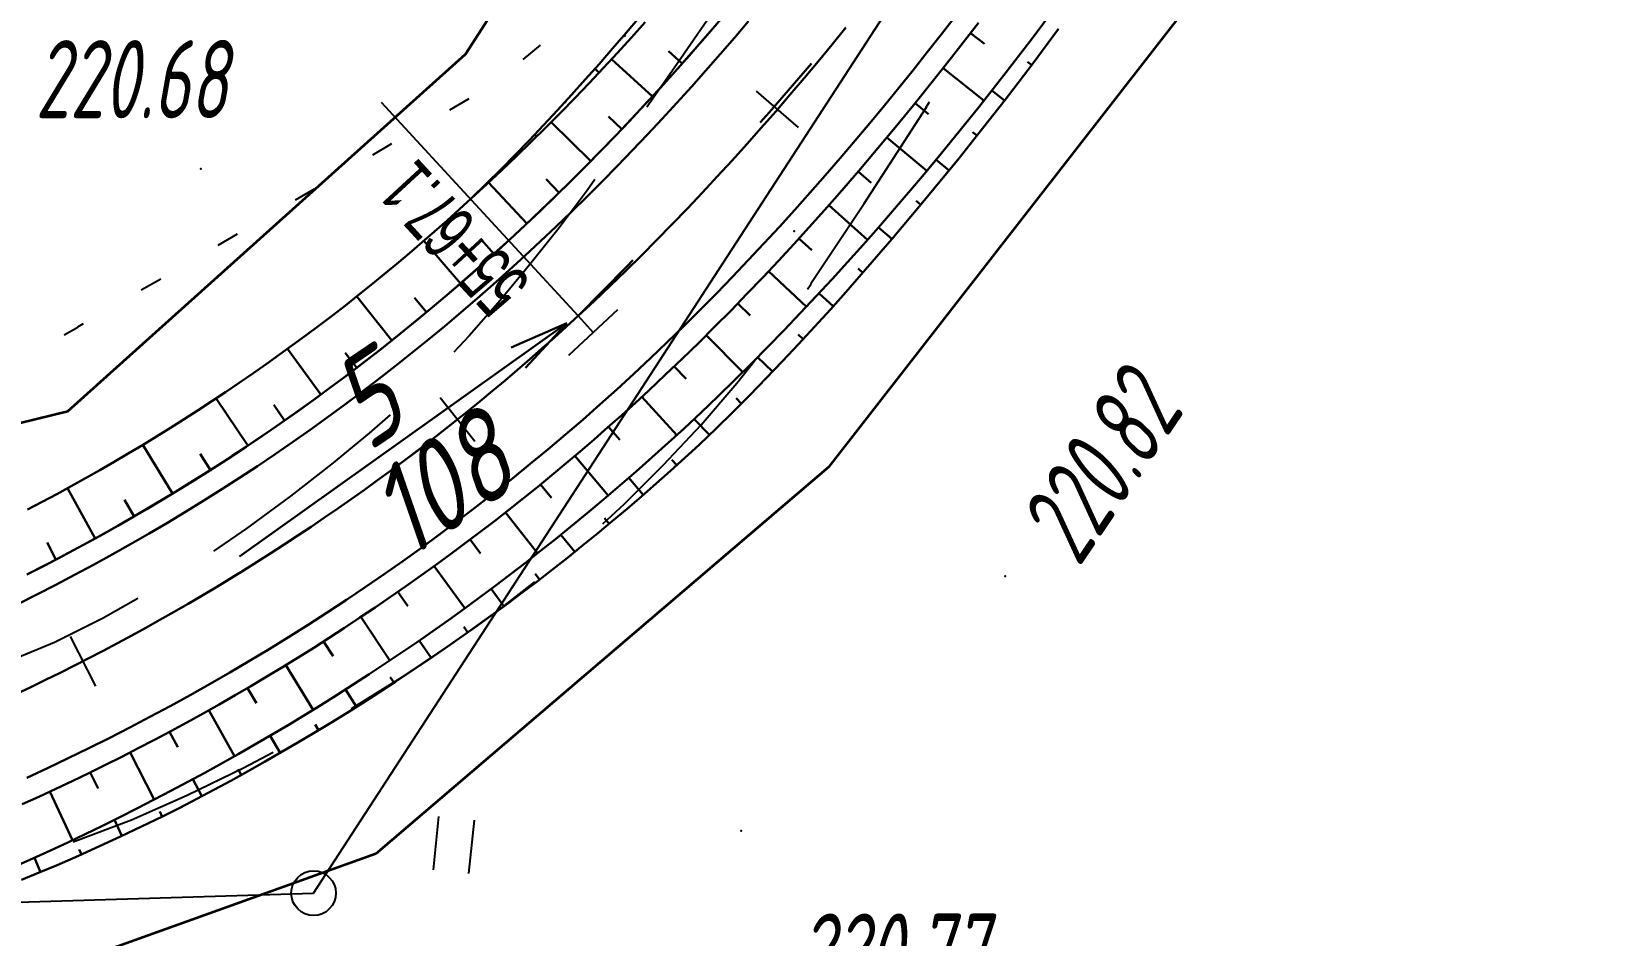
# Model space of a CAD drawing. Header units: millimetres. Extents: x -1799 to 6962, y -1020 to 4121.
# Drawn here: x 3238.3 to 3308.9, y 2193.7 to 2234.2 of the extents above; entities that cross this region are included whole.
import ezdxf

# ---------------------------------------------------------------- set-up
doc = ezdxf.new("R2010")
doc.units = ezdxf.units.MM
doc.linetypes.add('CONTI', pattern=[0])
doc.linetypes.add('STROT', pattern=[1.7, 0.5, -1.2])
for name, color, linetype, lineweight in [('10', 1, 'Continuous', 35), ('КОПИЯ_ОСЬ_13_ОТКОСЫ', 7, 'Continuous', 30), ('ОСЬ_ВЕРХ_ПОКРЫТИЯ_ГРАНИЦЫ_ПОЛОС', 7, 'Continuous', 30), ('ОСЬ_ВЕРХ_ПОКРЫТИЯ_ОСЬ', 1, 'Continuous', 30), ('Уклоны ПЧ', 5, 'Continuous', 30)]:
    doc.layers.add(name, color=color, linetype=linetype, lineweight=lineweight)
for name, color, linetype in [('PI_OTDEFAULT', 172, 'CONTI'), ('PI_TTDEFAULT', 5, 'CONTI'), ('SIT_LDEFAULT', 7, 'CONTI'), ('ZAPSKDEFAULT', 7, 'CONTI'), ('ВИДОВОЕ_ОКНО', 132, 'Continuous'), ('КОПИЯ_ОСЬ_ТАНГЕНСЫ', 1, 'Continuous'), ('ОСЬ_ВЕРХ_ПОКРЫТИЯ_ОТКОСЫ', 7, 'Continuous'), ('ОСЬ_ВЕРХ_ПОКРЫТИЯ_ПИКЕТЫ', 1, 'Continuous'), ('ОСЬ_ВЕРХ_ПОКРЫТИЯ_РАЗБИВКА_КРИВ', 1, 'Continuous'), ('ОСЬ_ВЕРХ_ПОКРЫТИЯ_ТАНГЕНСЫ', 1, 'Continuous'), ('разметка', 7, 'Continuous')]:
    doc.layers.add(name, color=color, linetype=linetype)
doc.styles.add('eskd', font='spds.shx', dxfattribs={"width": 1.2, "oblique": 15})
doc.styles.get("Standard").update_dxf_attribs({"font": 'arial.ttf'})
doc.styles.add('ГОСТ', font='', dxfattribs={"oblique": 15, "height": 4})
doc.styles.get('ГОСТ').set_extended_font_data('GOST type A')

# ---------------------------------------------------------------- blocks, each defined once
blk = doc.blocks.new('BL_2011')
at = {"color": 0}
for p, q in [((0, 0), (0, 2.4)), ((1.6, 0), (1.6, 2.4))]:
    blk.add_line(p, q, dxfattribs=at)
blk = doc.blocks.new('*U52')
at = {"layer": 'КОПИЯ_ОСЬ_13_ОТКОСЫ'}
for points in [[(0, 0), (0.656181633472, 0.64090949297), (1.306300520897, 1.287967920303), (1.950299024582, 1.941118121147), (2.588120222092, 2.600301980972), (3.223276138306, 3.268699407578), (3.852634906769, 3.942558050156), (4.476149082184, 4.621828079224), (5.093772411345999, 5.306458950043), (5.709005355835, 5.999855995178), (6.318767547607, 6.698068618774), (6.923021316528, 7.40105342865), (7.521729469299, 8.10876750946)], [(0, 0), (0.6762243509289999, 0.6201866865160001), (1.346553444862, 1.246740698814), (2.010927200317, 1.879605770111), (2.669286489487, 2.518725395203), (3.325919389725, 3.1678378582), (3.976892471313, 3.822626113892), (4.622157096863, 4.483040809631), (5.261663913726999, 5.149032115936), (5.899550437927001, 5.824458122253), (6.532077312468999, 6.504905223846), (7.159205913544, 7.190331935883), (7.780895709990999, 7.880694866180001)], [(6.833294868469, 7.295957565308), (6.896706581116001, 7.241755485535)], [(5.520963191986, 5.786756038666001), (5.708411693573001, 5.620946407318)], [(4.1826171875, 4.300580501556), (4.213438987731999, 4.272302150726)], [(2.816796541214, 2.839615821838), (2.907656431198, 2.753063678741)]]:
    blk.add_lwpolyline(points, dxfattribs=at)
blk = doc.blocks.new('Стрелка')
at = {"layer": 'Уклоны ПЧ', "ltscale": 2}
for points in [[(-0.02342005360436872, -0.04794833697465961), (-0.02342005360436872, 17.97170368749525)], [(-0.02342005360436872, -0.04794833697465961), (-0.5784949510263147, 2.621650927669716)], [(-0.02342005360436872, -0.04794833697465961), (0.5316548438175772, 2.621650927669716)]]:
    blk.add_lwpolyline(points, dxfattribs=at)

msp = doc.modelspace()

# ---------------------------------------------------------------- linework, layer by layer
at = {"layer": '10'}
for points in [[(3125.29596437637, 2201.173480734614), (3151.975964376537, 2203.463480734651), (3179.635964376686, 2205.853480735247), (3188.04596437637, 2206.573480734986), (3229.265964376575, 2210.1234807348), (3229.825964376631, 2214.693480735098), (3239.965964376295, 2217.183480735322), (3257.785964376593, 2233.173480734614), (3305.505964376332, 2307.223480735359)], [(3331.815964376388, 2298.793480734726), (3310.79596437637, 2267.173480734614), (3292.225964376537, 2238.013480735396), (3274.055964376612, 2214.673480734614), (3253.775964376351, 2197.353480735247)], [(3253.775964376351, 2197.353480735247), (3227.645964376463, 2187.993480734912), (3186.595964376649, 2184.403480735061), (3132.265964376575, 2183.81348073521), (3079.075964376631, 2182.803480735433)]]:
    msp.add_lwpolyline(points, dxfattribs=at)
at = {"layer": 'PI_TTDEFAULT', "color": 5}
for p in [(3245.931700376395, 2228.039216734854, 220.679), (3281.971700376433, 2209.789216734854, 220.821), (3270.141700376416, 2198.379212735606, 220.773)]:
    msp.add_point(p, dxfattribs=at)
at = {"layer": 'SIT_LDEFAULT', "color": 7}
for p, q in [((3269.871700376398, 2236.499215735507), (3267.141700376416, 2232.539216734854)), ((3260.381700376407, 2232.929215735209), (3261.151700376426, 2233.569214735565)), ((3267.141700376416, 2232.539216734854), (3265.921700376444, 2230.799218735111)), ((3257.091700376428, 2230.679215735209), (3257.951700376414, 2231.189217735467)), ((3275.651700376426, 2226.479210735683), (3278.451700376414, 2230.799218735111)), ((3278.441700376405, 2230.799218735111), (3278.581700376419, 2231.029213735287)), ((3253.631700376407, 2228.659211734695), (3254.491700376451, 2229.169213734952)), ((3250.171700376444, 2226.639214735863), (3251.03170037643, 2227.139214735863)), ((3263.241700376451, 2227.059212735307), (3261.981700376442, 2225.389214735863)), ((3263.591700376428, 2227.549218735111), (3263.241700376451, 2227.059212735307)), ((3273.271700376421, 2222.899216735189), (3275.661700376435, 2226.479210735683)), ((3246.711700376423, 2224.619217735169), (3247.571700376409, 2225.119217735169)), ((3261.981700376442, 2225.389214735863), (3260.681700376395, 2223.749215735507)), ((3260.681700376395, 2223.749215735507), (3259.341700376428, 2222.129212735606)), ((3243.261700376412, 2222.609215734911), (3244.131700376407, 2223.109215734911)), ((3273.111700376447, 2222.649216735189), (3273.28170037643, 2222.889214735863)), ((3259.341700376428, 2222.129212735606), (3257.951700376414, 2220.549218735111)), ((3239.8117003764, 2220.599213735585), (3240.421700376444, 2220.949212734972)), ((3240.411700376435, 2220.95921473523), (3240.671700376444, 2221.109215734911)), ((3257.951700376414, 2220.549218735111), (3257.261700376412, 2219.819214735565)), ((3269.951700376414, 2218.429215735209), (3270.741700376451, 2219.429215735209)), ((3268.351700376437, 2216.569214735565), (3269.951700376414, 2218.429215735209)), ((3254.411700376435, 2217.01921173503), (3253.471700376433, 2216.189217735467)), ((3266.671700376444, 2214.76921173503), (3268.351700376437, 2216.569214735565)), ((3253.471700376433, 2216.189217735467), (3251.79170037644, 2214.809212735307)), ((3251.79170037644, 2214.809212735307), (3249.951700376414, 2213.369217735169)), ((3264.921700376444, 2213.029213735287), (3266.671700376444, 2214.76921173503)), ((3249.951700376414, 2213.369217735169), (3247.971700376433, 2211.919213734952)), ((3263.941700376405, 2212.129212735606), (3264.921700376444, 2213.029213735287)), ((3247.971700376433, 2211.919213734952), (3246.491700376451, 2210.909211734695)), ((3259.3117003764, 2208.289216734854), (3260.891700376416, 2209.529213735287)), ((3243.101700376437, 2208.789216734854), (3241.551700376449, 2207.909211734695)), ((3241.551700376449, 2207.909211734695), (3239.371700376398, 2206.819214735565)), ((3257.28170037643, 2206.829216734891), (3259.3117003764, 2208.289216734854)), ((3239.371700376398, 2206.819214735565), (3237.101700376437, 2205.869217735169)), ((3255.081700376419, 2205.359215734911), (3257.28170037643, 2206.839211735328)), ((3252.751700376402, 2203.909211734695), (3255.081700376419, 2205.359215734911)), ((3252.661700376435, 2203.859215734911), (3252.751700376402, 2203.909211734695)), ((3247.841700376428, 2201.199212734972), (3249.171700376444, 2201.909211734695)), ((3245.321700376409, 2199.979210735683), (3247.841700376428, 2201.199212734972)), ((3242.821700376409, 2198.879212735606), (3245.321700376409, 2199.979210735683)), ((3240.211700376423, 2197.889214735863), (3242.821700376409, 2198.879212735606))]:
    msp.add_line(p, q, dxfattribs=at)
at = {"layer": 'ВИДОВОЕ_ОКНО', "color": 6}
msp.add_point((3272.52170037645, 2225.249215735507, 221.21), dxfattribs=at)
at = {"layer": 'КОПИЯ_ОСЬ_13_ОТКОСЫ'}
for points in [[(3237.622009102643, 2196.792061455933), (3238.408141915143, 2197.143379815308), (3239.190856758893, 2197.501167901245), (3239.971130196393, 2197.86518157312), (3240.747985665143, 2198.235420830933), (3241.522399727643, 2198.612007744995), (3242.293395821393, 2198.994698174683), (3243.061462227643, 2199.383614190308), (3244.589294258893, 2200.17475188562), (3245.349059883893, 2200.576973565308), (3246.105407540143, 2200.98529876062), (3246.858825508893, 2201.399727471558), (3247.608825508893, 2201.820137627808), (3248.354919258893, 2202.246651299683), (3249.098083321393, 2202.679024346558), (3249.837341133893, 2203.117378838745), (3250.573669258893, 2203.561714776245), (3251.306091133893, 2204.011910088745), (3252.034606758893, 2204.467964776245), (3252.759704415143, 2204.929878838745), (3253.480895821393, 2205.397652276245), (3254.198669258893, 2205.871163018433), (3254.912048165143, 2206.350411065308), (3255.622009102643, 2206.83539641687), (3256.328063790143, 2207.325997002808), (3257.029723946393, 2207.822334893433), (3257.727966133893, 2208.324288018433), (3258.421813790143, 2208.831734307495), (3259.111266915143, 2209.344795830933), (3259.797302071393, 2209.863472588745), (3260.478454415143, 2210.387520440308), (3261.155700508893, 2210.917061455933), (3261.828552071393, 2211.45209563562), (3262.497497383893, 2211.992500909058), (3263.240661446393, 2212.603706963745), (3263.978454415143, 2213.221382744995), (3264.710876290143, 2213.84565032312), (3265.437438790143, 2214.476265557495), (3266.159118477643, 2215.11322844812), (3266.874450508893, 2215.756661065308), (3267.584411446393, 2216.40619719812), (3268.351013008893, 2217.123726494995), (3269.110778633893, 2217.848457940308), (3269.863708321393, 2218.580391534058), (3270.609313790143, 2219.31928313562), (3271.344665352643, 2220.061104424683), (3272.073669258893, 2220.809273369995), (3272.795837227643, 2221.563667901245), (3273.511657540143, 2222.324410088745), (3274.217223946393, 2223.086983330933), (3274.916930977643, 2223.855171807495), (3275.610778633893, 2224.62885344812), (3276.297790352643, 2225.407906182495), (3278.272399727643, 2227.713204034058), (3279.121032540143, 2228.73481047937), (3279.960876290143, 2229.763497002808), (3280.791930977643, 2230.79926360437), (3282.017028633893, 2232.357247002808), (3283.224548165143, 2233.928902276245), (3285.578552071393, 2237.092842705933)], [(3237.622169681805, 2196.792009258096), (3238.407936283367, 2197.143427276437), (3239.191017338055, 2197.501153373544), (3239.97104663493, 2197.865164661233), (3240.748268314617, 2198.235438251321), (3241.52231616618, 2198.611949109857), (3242.293434330242, 2198.99467387182), (3243.06137866618, 2199.383587264841), (3244.58921069743, 2200.174783372705), (3245.34897632243, 2200.577019357507), (3246.105568119305, 2200.98534622175), (3246.85874194743, 2201.399737560575), (3247.608619877117, 2201.820166611497), (3248.355079838055, 2202.246606284206), (3249.09799975993, 2202.679029041355), (3249.837501713055, 2203.11740698797), (3250.573463627117, 2203.561711811845), (3251.305885502117, 2204.011914872949), (3252.034645267742, 2204.467986965005), (3252.75962085368, 2204.929898881738), (3253.480934330242, 2205.397620582406), (3254.198463627117, 2205.871122026269), (3254.912208744305, 2206.350372695749), (3255.622047611492, 2206.835341834848), (3256.32798022868, 2207.325997257059), (3257.029884525555, 2207.822308444803), (3257.727760502117, 2208.324242496316), (3258.42173022868, 2208.831767940347), (3259.111427494305, 2209.344850921457), (3259.797096439617, 2209.863459014719), (3260.478492923992, 2210.387558364694), (3261.155739017742, 2210.917115592782), (3261.828712650555, 2211.452096366708), (3262.497291752117, 2211.992466354196), (3263.24057788493, 2212.603660964792), (3263.978492923992, 2213.221386337106), (3264.71079272868, 2213.845591926401), (3265.437721439617, 2214.476230048959), (3266.158912845867, 2215.113252067392), (3266.874611088055, 2215.756608390634), (3267.584449955242, 2216.406248473947), (3268.351051517742, 2217.123762512033), (3269.11069507243, 2217.848485374277), (3269.863502689617, 2218.580354118173), (3270.609352298992, 2219.319301032846), (3271.34458179118, 2220.061108970468), (3272.073463627117, 2220.80926456434), (3272.79575366618, 2221.563712501352), (3273.51157397868, 2222.324395561044), (3274.217262455242, 2223.086995506113), (3274.916969486492, 2223.855145835702), (3275.610573002117, 2224.628795051401), (3276.298073002117, 2225.407899284189), (3278.272438236492, 2227.713191413705), (3279.121071048992, 2228.734765434091), (3279.960914798992, 2229.763488197153), (3280.792091556805, 2230.799285316293), (3282.017189213055, 2232.357249641244), (3283.224586673992, 2233.928895377939), (3285.578834720867, 2237.092866325204)], [(3238.229450242807, 2209.906866062817), (3238.898883836557, 2210.249517430005), (3239.565387742807, 2210.59741782063), (3240.228961961557, 2210.950567234692), (3240.890094774057, 2211.308965672192), (3241.548297899057, 2211.672491062817), (3242.203571336557, 2212.04126547688), (3242.855915086557, 2212.415166844067), (3243.505329149057, 2212.79419516438), (3244.151325242807, 2213.178350437817), (3244.794879930307, 2213.56763266438), (3245.435016649057, 2213.961919773755), (3246.072223680307, 2214.361211765942), (3246.706012742807, 2214.765508640942), (3247.336872117807, 2215.174810398755), (3247.964313524057, 2215.58911703938), (3248.588336961557, 2216.008306492505), (3249.209430711557, 2216.43237875813), (3249.826618211557, 2216.861333836255), (3250.440876024057, 2217.29517172688), (3251.051227586557, 2217.733892430005), (3251.658649461557, 2218.177373875317), (3252.262165086557, 2218.625493992505), (3252.862262742807, 2219.078496922192), (3253.458942430307, 2219.536260594067), (3254.051715867807, 2219.998540867505), (3254.641071336557, 2220.46558188313), (3255.226520555307, 2220.93726157063), (3255.808551805307, 2221.413579930005), (3256.386676805307, 2221.894414890942), (3256.960895555307, 2222.379766453442), (3257.531208055307, 2222.869634617505), (3258.097614305307, 2223.36401938313), (3258.660114305307, 2223.862798680005), (3259.218708055307, 2224.366094578442), (3259.773395555307, 2224.873662937817), (3260.464313524057, 2225.51294516438), (3261.149372117807, 2226.158575047192), (3261.827594774057, 2226.81079672688), (3262.500446336557, 2227.469366062817), (3263.169391649057, 2228.13648032063), (3263.832477586557, 2228.809453953442), (3264.490192430307, 2229.488164890942), (3265.141559617807, 2230.17261313313), (3265.789997117807, 2230.86499594563), (3266.432575242807, 2231.562505711255), (3267.070270555307, 2232.265142430005), (3267.702106492807, 2232.972661961255), (3268.518512742807, 2233.90357016438), (3269.326618211557, 2234.841924656567)], [(3237.89340991618, 2196.179788493936), (3238.692360111492, 2196.511802577798), (3239.48862475993, 2196.850204372232), (3240.441871830242, 2197.266478442972), (3241.391212650555, 2197.691567802255), (3242.336525150555, 2198.125435256784), (3243.277809330242, 2198.568044566934), (3244.214943119305, 2199.019357108896), (3244.98325366618, 2199.412279033487), (3245.74839038493, 2199.811320686166), (3246.510231205242, 2200.216456794565), (3247.26889819743, 2200.627661609476), (3248.02426929118, 2201.044908904855), (3248.776344486492, 2201.468172037427), (3249.524879642742, 2201.897424095695), (3250.270118900555, 2202.332637753722), (3251.011696048992, 2202.773785227363), (3251.74985522868, 2203.220838451211), (3252.484352298992, 2203.673768901651), (3253.21518725993, 2204.132547759836), (3253.942482181805, 2204.597145938699), (3254.66587085368, 2205.0675333975), (3255.38559741618, 2205.543680572336), (3256.10141772868, 2206.025557184045), (3256.813453861492, 2206.513131999795), (3257.521583744305, 2207.006374740427), (3258.225685306805, 2207.50525321943), (3258.925758548992, 2208.009735965555), (3259.621803470867, 2208.51979103071), (3260.31382007243, 2209.035385513132), (3261.001686283367, 2209.556486987894), (3261.685280033367, 2210.083062076395), (3262.364723392742, 2210.615077400033), (3263.03794116618, 2211.155648612802), (3263.706764408367, 2211.701589011972), (3264.371193119305, 2212.252861404245), (3265.03110522868, 2212.809431457345), (3265.686622806805, 2213.371264838998), (3266.33774585368, 2213.938323402231), (3266.984108158367, 2214.510571861093), (3267.625953861492, 2215.087973975961), (3268.263160892742, 2215.670491599863), (3269.024635502117, 2216.406804466073), (3269.77915210368, 2217.150298499887), (3270.526466556805, 2217.900907897775), (3271.266700931805, 2218.658564948862), (3271.995338627117, 2219.418013953989), (3272.717384525555, 2220.183774375741), (3273.432594486492, 2220.955787086313), (3274.141212650555, 2221.733991050546), (3274.83872241618, 2222.51308765394), (3275.53012866618, 2223.297688865488), (3276.215309330242, 2224.087743186777), (3276.894264408367, 2224.883201026742), (3278.212379642742, 2226.450032615488), (3279.064918705242, 2227.479207420175), (3279.908302494305, 2228.515778922861), (3280.742653080242, 2229.559670829599), (3281.97104663493, 2231.129044914072), (3283.18100757243, 2232.712605857675), (3284.366798588055, 2234.300099754159)], [(3237.927184883893, 2199.569649346558), (3238.677673165143, 2199.910225518433), (3239.425720040143, 2200.256661065308), (3240.171325508893, 2200.609078057495), (3240.913513008893, 2200.967354424683), (3241.653259102643, 2201.331368096558), (3242.390075508893, 2201.701241143433), (3243.123962227643, 2202.076973565308), (3243.854430977643, 2202.45844329187), (3244.582458321393, 2202.84565032312), (3245.307067696393, 2203.238594659058), (3246.028747383893, 2203.637276299683), (3246.747009102643, 2204.041573174683), (3247.462341133893, 2204.45160735437), (3248.174255196393, 2204.86713469812), (3248.883239571393, 2205.288277276245), (3249.588317696393, 2205.715035088745), (3250.290466133893, 2206.14740813562), (3250.988708321393, 2206.585152276245), (3251.684020821393, 2207.028511651245), (3252.375427071393, 2207.477242119995), (3253.063415352643, 2207.931465752808), (3253.747497383893, 2208.391182549683), (3254.428649727643, 2208.856148369995), (3255.105407540143, 2209.326485284058), (3255.778747383893, 2209.80219329187), (3256.448180977643, 2210.28315032312), (3257.114196602643, 2210.769356377808), (3257.775817696393, 2211.260811455933), (3258.434020821393, 2211.757515557495), (3259.087829415143, 2212.259346612183), (3259.738220040143, 2212.766304619995), (3260.384216133893, 2213.278389580933), (3261.026305977643, 2213.795479424683), (3261.664001290143, 2214.317696221558), (3262.297790352643, 2214.844917901245), (3262.927184883893, 2215.377022393433), (3263.552673165143, 2215.914253838745), (3264.173766915143, 2216.456246026245), (3264.790954415143, 2217.003121026245), (3265.403259102643, 2217.554878838745), (3266.011657540143, 2218.111519463745), (3266.761169258893, 2218.814644463745), (3267.504333321393, 2219.524971612183), (3268.241149727643, 2220.24213469812), (3268.970641915143, 2220.966377862183), (3269.690856758893, 2221.694405205933), (3270.405212227643, 2222.428780205933), (3271.112731758893, 2223.169258721558), (3271.814391915143, 2223.91596282312), (3272.506774727643, 2224.665596612183), (3273.193298165143, 2225.42084563562), (3273.873962227643, 2226.181343682495), (3274.548766915143, 2226.947334893433), (3275.414489571393, 2227.947334893433), (3276.270934883893, 2228.95551360437), (3277.118102852643, 2229.971382744995), (3277.946227852643, 2230.982735284058), (3278.766540352643, 2232.000679619995), (3279.578063790143, 2233.025459893433), (3280.776305977643, 2234.56879485437)], [(3238.169391649057, 2212.769903172192), (3238.821735399057, 2213.112676609692), (3239.471637742807, 2213.460577000317), (3240.118122117807, 2213.81372641438), (3240.762165086557, 2214.171880711255), (3241.403278367807, 2214.535284031567), (3242.041950242807, 2214.90357016438), (3242.677204149057, 2215.27710532063), (3243.309528367807, 2215.65552328938), (3243.938434617807, 2216.038946140942), (3244.564899461557, 2216.42749594563), (3245.187946336557, 2216.820928562817), (3245.808063524057, 2217.219243992505), (3246.424762742807, 2217.622442234692), (3247.038532274057, 2218.030645359692), (3247.648883836557, 2218.44360922688), (3248.255817430307, 2218.861455906567), (3248.859333055307, 2219.284063328442), (3249.459430711557, 2219.711431492505), (3250.056598680307, 2220.143682469067), (3250.649860399057, 2220.580572117505), (3251.240192430307, 2221.022100437817), (3251.826618211557, 2221.468389500317), (3252.409137742807, 2221.919317234692), (3252.988727586557, 2222.37476157063), (3253.568317430307, 2222.839727390942), (3254.144001024057, 2223.309453953442), (3254.715778367807, 2223.783697117505), (3255.284137742807, 2224.26245688313), (3255.848590867807, 2224.745733250317), (3256.409137742807, 2225.23364828938), (3256.965778367807, 2225.72583578938), (3257.518024461557, 2226.222661961255), (3258.743122117807, 2227.343877781567), (3259.413532274057, 2227.97046469563), (3260.077594774057, 2228.603399265942), (3260.736286180307, 2229.24243735188), (3261.392536180307, 2229.891607273755), (3262.043903367807, 2230.546392430005), (3262.688922899057, 2231.20679282063), (3263.328571336557, 2231.87280844563), (3263.966266649057, 2232.548223484692), (3264.599079149057, 2233.228643406567), (3265.226032274057, 2233.914068211255), (3265.847614305307, 2234.604497898755)], [(3280.427184883893, 2234.115303643433), (3281.042419258893, 2233.639717705933)], [(3267.506793992807, 2232.752935398755), (3266.889118211557, 2233.302373875317)], [(3266.164508836557, 2231.270147312817), (3264.340290086557, 2232.949224461255)], [(3283.16342944743, 2232.689326667612), (3282.971779056805, 2232.834048652475)], [(3279.195251290143, 2232.539742119995), (3281.024352852643, 2231.091866143433)], [(3281.948829838055, 2231.100394630258), (3281.379005619305, 2231.541243934457)], [(3277.943786446393, 2230.979561455933), (3278.547302071393, 2230.489449151245)], [(3263.405231492807, 2228.374517430005), (3261.629840867807, 2230.128789890942)], [(3264.797809617807, 2229.809942234692), (3264.195270555307, 2230.383794773755)], [(3276.673278633893, 2229.435127862183), (3278.463317696393, 2227.941597588745)], [(3280.715797611492, 2229.525756263559), (3280.519020267742, 2229.681668662851)], [(3279.46323413493, 2227.966531181161), (3278.87924975993, 2228.441932105844)], [(3275.381286446393, 2227.908394463745), (3275.970153633893, 2227.402657159058)], [(3260.539997117807, 2225.58374594563), (3258.823200242807, 2227.418096531567)], [(3261.986286180307, 2226.964971531567), (3261.401813524057, 2227.564825047192)], [(3274.067809883893, 2226.400093682495), (3275.813415352643, 2224.85736907312)], [(3278.190406986492, 2226.423863792245), (3277.987892338055, 2226.594275855844)], [(3257.570758836557, 2222.903936375317), (3255.920368211557, 2224.807989109692)], [(3259.068317430307, 2224.229619969067), (3258.504840867807, 2224.852666844067)], [(3272.731872383893, 2224.911812432495), (3273.304626290143, 2224.389351494995)], [(3276.902809330242, 2224.893437766855), (3276.295143314617, 2225.404673957651)], [(3271.372985665143, 2223.444527276245), (3273.066345040143, 2221.849922784058)], [(3275.599220463055, 2223.376716041391), (3275.383278080242, 2223.565228843515)], [(3254.494098680307, 2220.348272312817), (3252.922809617807, 2222.322637547192)], [(3256.045856492807, 2221.609991062817), (3255.508258836557, 2222.256963719067)], [(3269.989684883893, 2221.99994719812), (3270.544372383893, 2221.459663994995)], [(3274.272682377117, 2221.879948997323), (3273.633400150555, 2222.455237769906)], [(3268.581970040143, 2220.57904876062), (3270.218200508893, 2218.929756768433)], [(3272.922828861492, 2220.40421428663), (3272.696876713055, 2220.614320182626)], [(3251.312946336557, 2217.923833836255), (3249.819293992807, 2219.971075047192)], [(3252.915973680307, 2219.11939047688), (3252.404254930307, 2219.79126547688)], [(3267.149352852643, 2219.183785088745), (3267.683532540143, 2218.624703057495)], [(3271.548805423992, 2218.950986289804), (3270.881569095867, 2219.592421912973)], [(3248.032672899057, 2215.634893406567), (3246.620563524057, 2217.751958836255)], [(3265.689880196393, 2217.816231377808), (3267.255798165143, 2216.104195244995)], [(3270.15024585368, 2217.521277808969), (3269.916237064617, 2217.754292869394)], [(3249.685016649057, 2216.762212742505), (3249.199176805307, 2217.45776938313)], [(3264.201598946393, 2216.48041594812), (3264.713317696393, 2215.898995049683)], [(3268.72641772868, 2216.116776847665), (3268.037086673992, 2216.828267478769)], [(3244.659626024057, 2213.485357273755), (3243.331989305307, 2215.669073094067)], [(3246.357379930307, 2214.542364109692), (3245.899860399057, 2215.260869969067)], [(3262.687927071393, 2215.173409112183), (3264.189391915143, 2213.400093682495)], [(3267.259742923992, 2214.757366561716), (3267.037697025555, 2215.00454177839)], [(3241.199665086557, 2211.479131687817), (3239.958942430307, 2213.726079930005)], [(3261.149352852643, 2213.895577080933), (3261.639587227643, 2213.29340422937)], [(3265.759742923992, 2213.434492492502), (3265.107399173992, 2214.188236617868)], [(3242.940387742807, 2212.46411703938), (3242.511188524057, 2213.204229344067)], [(3259.586364571393, 2212.64740813562), (3261.023376290143, 2210.81293547937)], [(3264.235573002117, 2212.139642143075), (3264.024391361492, 2212.392934226816)], [(3258.000427071393, 2211.429268487183), (3258.468688790143, 2210.806954034058)], [(3262.687599369305, 2210.873259925668), (3262.068336673992, 2211.644745254343)], [(3239.438922899057, 2210.530767430005), (3239.039020555307, 2211.292364109692)], [(3256.391052071393, 2210.24164641687), (3257.760680977643, 2208.34809172937)], [(3261.112281986492, 2209.641121768777), (3260.916603275555, 2209.89661159498)], [(3254.759704415143, 2209.085152276245), (3255.205016915143, 2208.443428643433)], [(3259.513405033367, 2208.439742946451), (3258.940529056805, 2209.21694078428)], [(3253.105895821393, 2207.95990813562), (3254.406188790143, 2206.00971282312)], [(3257.89243335368, 2207.268146896188), (3257.71128100993, 2207.523780250375)], [(3251.431579415143, 2206.86664641687), (3251.853454415143, 2206.206368096558)], [(3256.250221439617, 2206.12673463804), (3255.720924564617, 2206.903559112375)], [(3249.736266915143, 2205.805489190308), (3250.964294258893, 2203.800972588745)], [(3254.587135502117, 2205.015897178476), (3254.420143314617, 2205.271023177927)], [(3248.020934883893, 2204.776924737183), (3248.418884102643, 2204.09906829187)], [(3252.903785892742, 2203.936014199083), (3252.416969486492, 2204.710530423944)], [(3246.286559883893, 2203.781441338745), (3247.440368477643, 2201.725166924683)], [(3251.200660892742, 2202.887455487077), (3251.047462650555, 2203.141458236997)], [(3244.533141915143, 2202.819161065308), (3244.905700508893, 2202.12445891687)], [(3249.478492923992, 2201.870579922025), (3249.033180423992, 2202.640957557981)], [(3242.761657540143, 2201.890694268433), (3243.839782540143, 2199.78559172937)], [(3240.973083321393, 2200.996163018433), (3241.323180977643, 2200.27826751062)], [(3247.737770267742, 2200.885735416238), (3247.598121830242, 2201.138034128969)], [(3239.167419258893, 2200.136055596558), (3240.177184883893, 2197.962715752808)], [(3245.979225345867, 2199.933258914773), (3245.574196048992, 2200.697777175729)], [(3242.397560306805, 2198.15379991514), (3242.06040210368, 2198.87821283323)], [(3244.203224369305, 2199.013654851739), (3244.086525150555, 2199.253085517709)], [(3240.576759525555, 2197.32625379545), (3240.482887455242, 2197.537804031198)], [(3238.741188236492, 2196.532328986948), (3238.471779056805, 2197.172314548318)]]:
    msp.add_lwpolyline(points, dxfattribs=at)
at = {"layer": 'КОПИЯ_ОСЬ_ТАНГЕНСЫ'}
for p, q in [((3250.98170037586, 2195.589214736049), (3326.611700375865, 2311.939214735677)), ((3021.683407110579, 2188.699424376165), (3250.98170037586, 2195.589214736049))]:
    msp.add_line(p, q, dxfattribs=at)
msp.add_circle((3250.98170037586, 2195.589214736049), 1, dxfattribs=at)
at = {"layer": 'ОСЬ_ВЕРХ_ПОКРЫТИЯ_ГРАНИЦЫ_ПОЛОС'}
msp.add_lwpolyline([(3238.134782335905, 2200.761299072218), (3239.064969600537, 2201.191792356235), (3239.99085227433, 2201.631467336242), (3240.912339729179, 2202.080280976755), (3241.829341767336, 2202.538189348218), (3242.74176862991, 2203.005147627008), (3243.649531005978, 2203.481110107538), (3244.552540041195, 2203.966030201328), (3245.450707346472, 2204.459860439797), (3246.343945006645, 2204.962552488235), (3247.23216558889, 2205.474057143007), (3248.115282151857, 2205.99432433435), (3248.993208253474, 2206.523303138477), (3249.865857959676, 2207.060941774783), (3250.733145853281, 2207.607187620749), (3251.59498704153, 2208.161987205421), (3252.451297164962, 2208.725286226173), (3253.301992405506, 2209.29702954219), (3254.146989494659, 2209.877161194955), (3254.98620572172, 2210.46562439428), (3255.819558941739, 2211.062361544383), (3256.646967583782, 2211.66731423178), (3257.468350658697, 2212.280423239258), (3258.283627767154, 2212.901628560771), (3259.092719107526, 2213.530869388406), (3259.895545483692, 2214.168084125419), (3260.692028312604, 2214.813210405794), (3261.482089632287, 2215.466185079341), (3262.265652109296, 2216.126944232185), (3263.042639046247, 2216.795423189563), (3263.812974389477, 2217.471556514886), (3264.576582736316, 2218.155278024648), (3265.333388080044, 2218.846519623336), (3266.088043235863, 2219.554227320862), (3266.835199009287, 2220.268762235914), (3267.574939018939, 2220.989898707171), (3268.307351589678, 2221.717415036087), (3269.03252957963, 2222.451093464543), (3269.750570209619, 2223.190720164602), (3270.461574897179, 2223.93608521336), (3271.165649093318, 2224.686982568738), (3271.862902122733, 2225.443210025703), (3272.553447027991, 2226.204569196713), (3273.237400416876, 2226.970865460497), (3273.914882313265, 2227.741907917348), (3274.586016011317, 2228.517509346281), (3275.250927933675, 2229.297486143571), (3275.909747492298, 2230.081658276183), (3276.562606953094, 2230.869849223097), (3277.209641303993, 2231.661885905464), (3277.850988126194, 2232.457598618616), (3278.486787468524, 2233.256820977119), (3279.117181725023, 2234.059389839334), (3279.742315516321, 2234.8651452236)], dxfattribs=at)
at = {"layer": 'ОСЬ_ВЕРХ_ПОКРЫТИЯ_ГРАНИЦЫ_ПОЛОС', "linetype": 'Continuous'}
for points in [[(3270.473280635322, 2234.646871874494), (3269.841804878795, 2233.905451435049), (3269.205498314268, 2233.169141914149), (3268.564256702268, 2232.43810343222), (3267.917979199419, 2231.712498698768), (3267.266568473084, 2230.992493037519), (3266.609930818444, 2230.2782544274), (3265.947976278441, 2229.569953507197), (3265.280618764789, 2228.867763618392), (3264.607776181781, 2228.171860802372), (3263.929370552602, 2227.482423818124), (3263.245328146857, 2226.799634158065), (3262.555579611022, 2226.123676033144), (3261.860060100307, 2225.454736385879), (3261.158709413236, 2224.79300487825), (3260.451472127266, 2224.138673874934), (3259.747260843616, 2223.49546997567), (3259.036721802704, 2222.85926578698), (3258.319923278623, 2222.230122423184), (3257.59693543381, 2221.608101467055), (3256.867829036326, 2220.993263798219), (3256.132675453127, 2220.385669603397), (3255.391546643232, 2219.785378353124), (3254.644515150381, 2219.192448808265), (3253.891654096233, 2218.60693900605), (3253.133037172936, 2218.028906255414), (3252.368738635976, 2217.458407137928), (3251.598833297185, 2216.895497494762), (3250.823396517177, 2216.340232428548), (3250.042504197898, 2215.792666284752), (3249.256232775146, 2215.252852663783), (3248.464659211526, 2214.7208444005), (3247.667860988624, 2214.196693574463), (3246.865916099146, 2213.680451491301), (3246.05890303985, 2213.172168674332), (3245.246900803448, 2212.671894886916), (3244.429988871163, 2212.179679089611), (3243.60824720446, 2211.695569463459), (3242.781756237915, 2211.219613394153), (3241.950596870776, 2210.751857472037), (3241.114850459338, 2210.292347480928), (3240.274598808794, 2209.841128398118), (3239.429924165432, 2209.398244392512), (3238.580909208316, 2208.963738810656), (3237.727637041602, 2208.537654187915)], [(3238.129738019526, 2209.856176239823), (3238.969945767525, 2210.286174497021), (3239.805858225862, 2210.724464273465), (3240.637393572959, 2211.171002657537), (3241.464470415851, 2211.62574594972), (3242.287007797897, 2212.088649630931), (3243.104925206639, 2212.559668396984), (3243.918142582153, 2213.038756137167), (3244.72658032433, 2213.525865962182), (3245.530159301017, 2214.020950188314), (3246.328800855505, 2214.523960360711), (3247.122426814525, 2215.034847237554), (3247.910959495823, 2215.553560812411), (3248.694321715398, 2216.080050317955), (3249.472436795544, 2216.614264212002), (3250.245228572147, 2217.156150209171), (3251.012621402226, 2217.705655266916), (3251.774540171007, 2218.262725599495), (3252.530910299838, 2218.827306676109), (3253.281657753085, 2219.399343235803), (3254.026709045263, 2219.978779284668), (3254.765991248752, 2220.565558107023), (3255.499432000457, 2221.159622268205), (3256.226959509144, 2221.760913619225), (3256.948502562251, 2222.369373303291), (3257.663990533163, 2222.984941762325), (3258.373353387849, 2223.607558743482), (3259.076521691875, 2224.237163303805), (3259.773428244962, 2224.873695298483), (3260.473439105068, 2225.521293697332), (3261.167774247248, 2226.176359763754), (3261.85648576014, 2226.838705953595), (3262.539630508671, 2227.508147281048), (3263.217270004106, 2228.18450131492), (3263.889470274045, 2228.867588208442), (3264.556301735904, 2229.557230688085), (3265.21783907078, 2230.253254068469), (3265.874161100373, 2230.955486234662), (3266.525350665392, 2231.663757635665), (3267.171494505494, 2232.377901283478), (3267.812683142643, 2233.097752720502), (3268.44901076452, 2233.82315000837), (3269.080575111913, 2234.553933697206)]]:
    msp.add_lwpolyline(points, dxfattribs=at)
at = {"layer": 'ОСЬ_ВЕРХ_ПОКРЫТИЯ_ОСЬ'}
msp.add_lwpolyline([(3222.727246885925, 2198.890219756787, 0.116616303168), (3262.841511575543, 2221.445657927928), (3262.841511575543, 2221.445657927928), (3263.559334478234, 2222.113409014803), (3264.270706216756, 2222.788028743503), (3264.975692047572, 2223.469319280622), (3265.67436164147, 2224.157085884747), (3266.366788941794, 2224.851136901801), (3267.053052025944, 2225.551283768763), (3267.733232969224, 2226.257340992254), (3268.407417710821, 2226.969126152259), (3269.075695922607, 2227.686459872325), (3269.738160879913, 2228.409165804659), (3270.394909335862, 2229.137070601259), (3271.046041396718, 2229.870003886906), (3271.691660401508, 2230.60779823215), (3272.331872802586, 2231.350289105822), (3272.966788049447, 2232.097314855469), (3273.596518475339, 2232.848716638436), (3274.221179185823, 2233.60433840697), (3274.840887949607, 2234.36402683371)], format="xyb", dxfattribs=at)
at = {"layer": 'ОСЬ_ВЕРХ_ПОКРЫТИЯ_ОТКОСЫ'}
msp.add_lwpolyline([(3237.927184883893, 2199.569649346558), (3238.677673165143, 2199.910225518433), (3239.425720040143, 2200.256661065308), (3240.171325508893, 2200.609078057495), (3240.913513008893, 2200.967354424683), (3241.653259102643, 2201.331368096558), (3242.390075508893, 2201.701241143433), (3243.123962227643, 2202.076973565308), (3243.854430977643, 2202.45844329187), (3244.582458321393, 2202.84565032312), (3245.307067696393, 2203.238594659058), (3246.028747383893, 2203.637276299683), (3246.747009102643, 2204.041573174683), (3247.462341133893, 2204.45160735437), (3248.174255196393, 2204.86713469812), (3248.883239571393, 2205.288277276245), (3249.588317696393, 2205.715035088745), (3250.290466133893, 2206.14740813562), (3250.988708321393, 2206.585152276245), (3251.684020821393, 2207.028511651245), (3252.375427071393, 2207.477242119995), (3253.063415352643, 2207.931465752808), (3253.747497383893, 2208.391182549683), (3254.428649727643, 2208.856148369995), (3255.105407540143, 2209.326485284058), (3255.778747383893, 2209.80219329187), (3256.448180977643, 2210.28315032312), (3257.114196602643, 2210.769356377808), (3257.775817696393, 2211.260811455933), (3258.434020821393, 2211.757515557495), (3259.087829415143, 2212.259346612183), (3259.738220040143, 2212.766304619995), (3260.384216133893, 2213.278389580933), (3261.026305977643, 2213.795479424683), (3261.664001290143, 2214.317696221558), (3262.297790352643, 2214.844917901245), (3262.927184883893, 2215.377022393433), (3263.552673165143, 2215.914253838745), (3264.173766915143, 2216.456246026245), (3264.790954415143, 2217.003121026245), (3265.403259102643, 2217.554878838745), (3266.011657540143, 2218.111519463745), (3266.761169258893, 2218.814644463745), (3267.504333321393, 2219.524971612183), (3268.241149727643, 2220.24213469812), (3268.970641915143, 2220.966377862183), (3269.690856758893, 2221.694405205933), (3270.405212227643, 2222.428780205933), (3271.112731758893, 2223.169258721558), (3271.814391915143, 2223.91596282312), (3272.506774727643, 2224.665596612183), (3273.193298165143, 2225.42084563562), (3273.873962227643, 2226.181343682495), (3274.548766915143, 2226.947334893433), (3275.414489571393, 2227.947334893433), (3276.270934883893, 2228.95551360437), (3277.118102852643, 2229.971382744995), (3277.946227852643, 2230.982735284058), (3278.766540352643, 2232.000679619995), (3279.578063790143, 2233.025459893433), (3280.776305977643, 2234.56879485437)], dxfattribs=at)
at = {"layer": 'ОСЬ_ВЕРХ_ПОКРЫТИЯ_ПИКЕТЫ'}
for p, q in [((3272.71750536268, 2229.882746671711), (3270.828559170806, 2231.520392018755)), ((3258.208440886208, 2215.827963126277), (3256.649911644645, 2217.782697533642)), ((3241.222230669498, 2204.865932808642), (3240.083114026211, 2207.09133463112))]:
    msp.add_line(p, q, dxfattribs=at)
at = {"layer": 'ОСЬ_ВЕРХ_ПОКРЫТИЯ_РАЗБИВКА_КРИВ'}
for p, q in [((3262.841511575543, 2221.445657927928), (3254.033555929762, 2231.00703425837)), ((3262.415810894725, 2219.693864865613), (3264.622282355742, 2221.726470017259)), ((3262.841511575543, 2221.445657927928), (3263.51904662519, 2220.710167440971))]:
    msp.add_line(p, q, dxfattribs=at)
at = {"layer": 'ОСЬ_ВЕРХ_ПОКРЫТИЯ_ТАНГЕНСЫ'}
for p, q in [((3250.98170037586, 2195.589214736049), (3326.611700375865, 2311.939214735677)), ((3021.683407110579, 2188.699424376165), (3250.98170037586, 2195.589214736049))]:
    msp.add_line(p, q, dxfattribs=at)
msp.add_circle((3250.98170037586, 2195.589214736049), 1, dxfattribs=at)
at = {"layer": 'разметка', "linetype": 'STROT', "lineweight": 30, "ltscale": 7}
msp.add_lwpolyline([(2295.126399920797, 2195.845574040351), (2426.20735194989, 2190.477938314353, -0.03661784691979356), (2731.386984335821, 2155.496033398819, 0.03315993183262787), (2816.77431546918, 2142.924740151887, 0.07299314158265033), (2903.535571704017, 2150.905664543075, 0.0208555111745606), (2952.525832701949, 2165.720669882757, -0.02082482559198729), (3001.516093699911, 2180.535675218714, -0.01435564632850414), (3018.36542483097, 2184.104927326937, -0.03749879800817032), (3107.987691925935, 2191.292633513373), (3173.185842721296, 2193.251660703135, 0.06253206427835101), (3222.727246885925, 2198.890219756787, 0.1166163031610069), (3262.841511575543, 2221.445657927928, 0.0625546909724315), (3293.399657548909, 2260.845453227324, -0.01240678721047258), (3323.524116140305, 2305.660466044595, -0.01289234453343849), (3339.170638600228, 2326.149867380423, -0.0008173444225795665), (3360.086087301295, 2351.045616718394, 0.01157994022244065), (3380.45253558583, 2376.375383199577, 0.05392048293527532), (3395.924318417741, 2404.681474589196, 0.05392048293527532)], format="xyb", dxfattribs=at)

# ---------------------------------------------------------------- block references
at = {"layer": 'ZAPSKDEFAULT', "color": 7, "rotation": 354.0000000000001}
msp.add_blockref('BL_2011', (3256.351700376437, 2196.639214735863), dxfattribs=at)
at = {"layer": 'КОПИЯ_ОСЬ_13_ОТКОСЫ'}
msp.add_blockref('*U52', (3258.066791793108, 2226.723744223279), dxfattribs=at)
at = {"layer": 'Уклоны ПЧ', "xscale": -1, "rotation": 125.4776809723892}
msp.add_blockref('Стрелка', (3262.313604997335, 2221.079449997668), dxfattribs=at)

# ---------------------------------------------------------------- texts
at = {"layer": 'PI_OTDEFAULT', "color": 172, "style": 'eskd', "oblique": 10, "width": 0.8}
for s, p in [('220.68', (3238.513398376419, 2230.300098735293)), ('220.77', (3272.741700376451, 2191.179215735209))]:
    msp.add_text(s, height=3.5, dxfattribs=at).set_placement(p)
msp.add_text('220.82', height=3.5, rotation=56, dxfattribs=at).set_placement((3285.28170037643, 2210.139214735863))
at = {"layer": 'ОСЬ_ВЕРХ_ПОКРЫТИЯ_РАЗБИВКА_КРИВ', "width": 0.6}
msp.add_text('55+67.1', height=2.5, rotation=132.651322123522, dxfattribs=at).set_placement((3260.779928707847, 2222.945616620046))
at = {"layer": 'Уклоны ПЧ', "style": 'ГОСТ', "oblique": 15}
for s, p in [('5', (3253.42933659335, 2215.317803753925)), ('108', (3255.155367814334, 2210.441964449746))]:
    msp.add_text(s, height=4, rotation=34.15235718739694, dxfattribs=at).set_placement(p)

doc.saveas('drawing.dxf')
